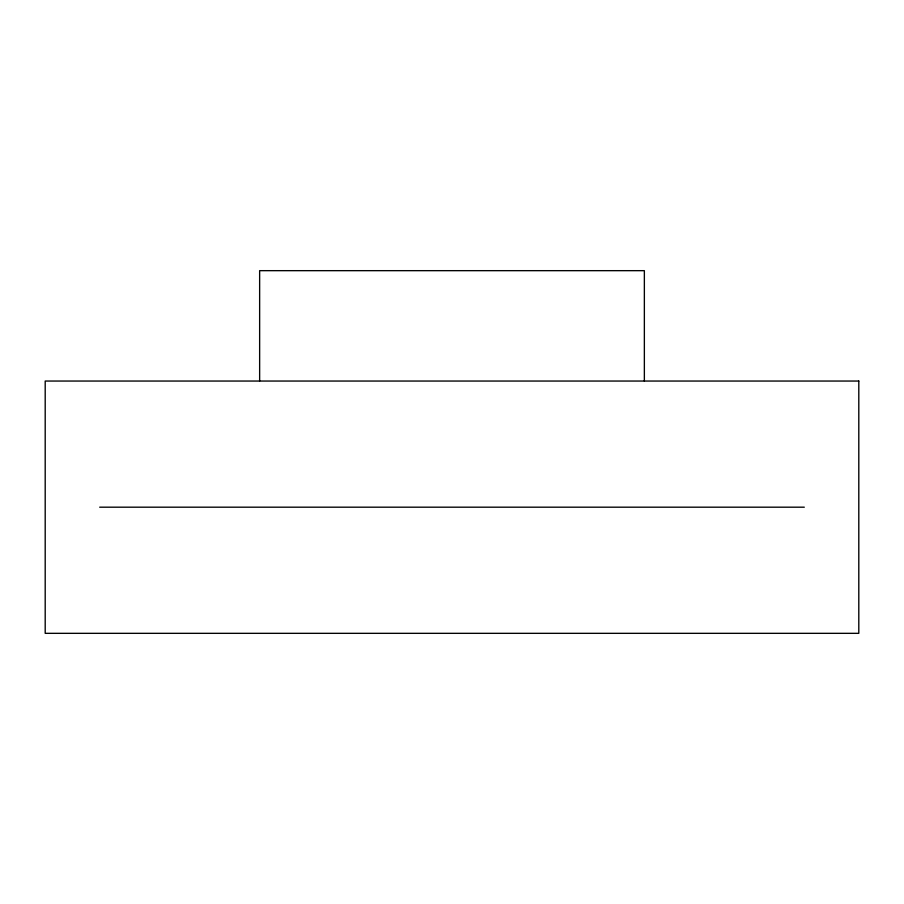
<?xml version="1.0" encoding="UTF-8"?>
<svg xmlns="http://www.w3.org/2000/svg" width="904" height="904" viewBox="0 0 904 904"><rect width="100%" height="100%" fill="white"/><g stroke="black" fill="none" stroke-linecap="round" stroke-linejoin="round"><path stroke-width="1.36" d="M99.7 507.189L804.3 507.189M644.36 381.047L644.36 270.669L259.64 270.669L259.64 381.047M858.8 381.047L45.2 381.047L45.2 633.331L858.8 633.331L858.8 381.047"/></g></svg>
